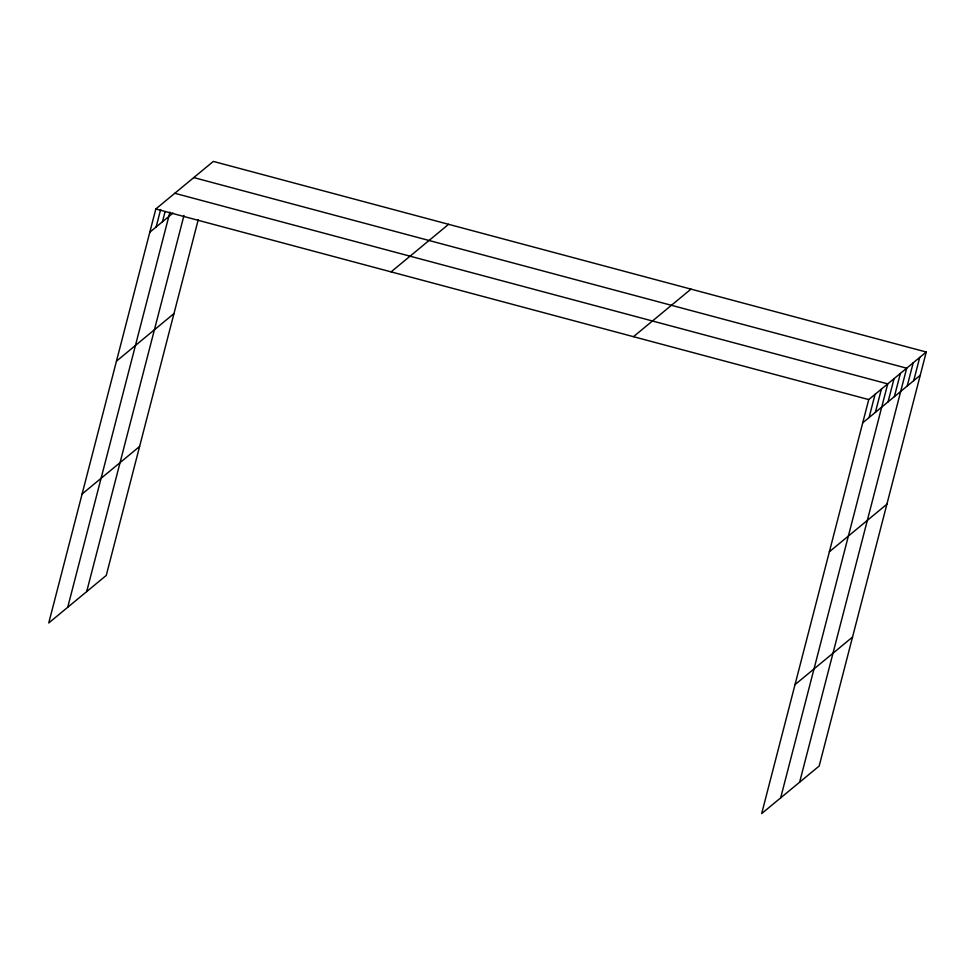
<?xml version="1.0" encoding="UTF-8"?>
<svg xmlns="http://www.w3.org/2000/svg" width="975" height="975" viewBox="0 0 975 975"><rect width="100%" height="100%" fill="white"/><g stroke="black" fill="none" stroke-linecap="round" stroke-linejoin="round"><path stroke-width="1.46" d="M926.25 352.024L868.737 399.579L761.67 813.589L819.183 766.021L926.25 352.024L213.33 161.411L155.817 208.979L48.75 622.976L106.263 575.421L198.217 219.814M156.134 226.98L160.643 209.552M162.459 221.739L165.092 211.575M67.726 607.279L169.918 212.16M86.702 591.581L183.97 215.475M869.066 417.58L875.062 394.351M875.392 412.352L881.4 389.122M780.658 797.891L887.725 383.894L174.793 193.282M888.042 401.895L894.051 378.653M894.368 396.654L900.376 373.425M799.634 782.194L906.701 368.197L193.769 177.584M907.201 386.039L913.209 362.798M913.721 380.64L919.73 357.411M149.809 232.208L173.002 213.025M116.464 361.164L173.964 313.597M82.095 494.02L139.608 446.465M391.085 271.879L448.585 224.311M633.482 336.68L690.983 289.124M862.729 422.821L920.242 375.253M829.384 551.765L886.897 504.209M795.027 684.633L852.528 637.065M155.817 208.979L868.737 399.579"/></g></svg>
